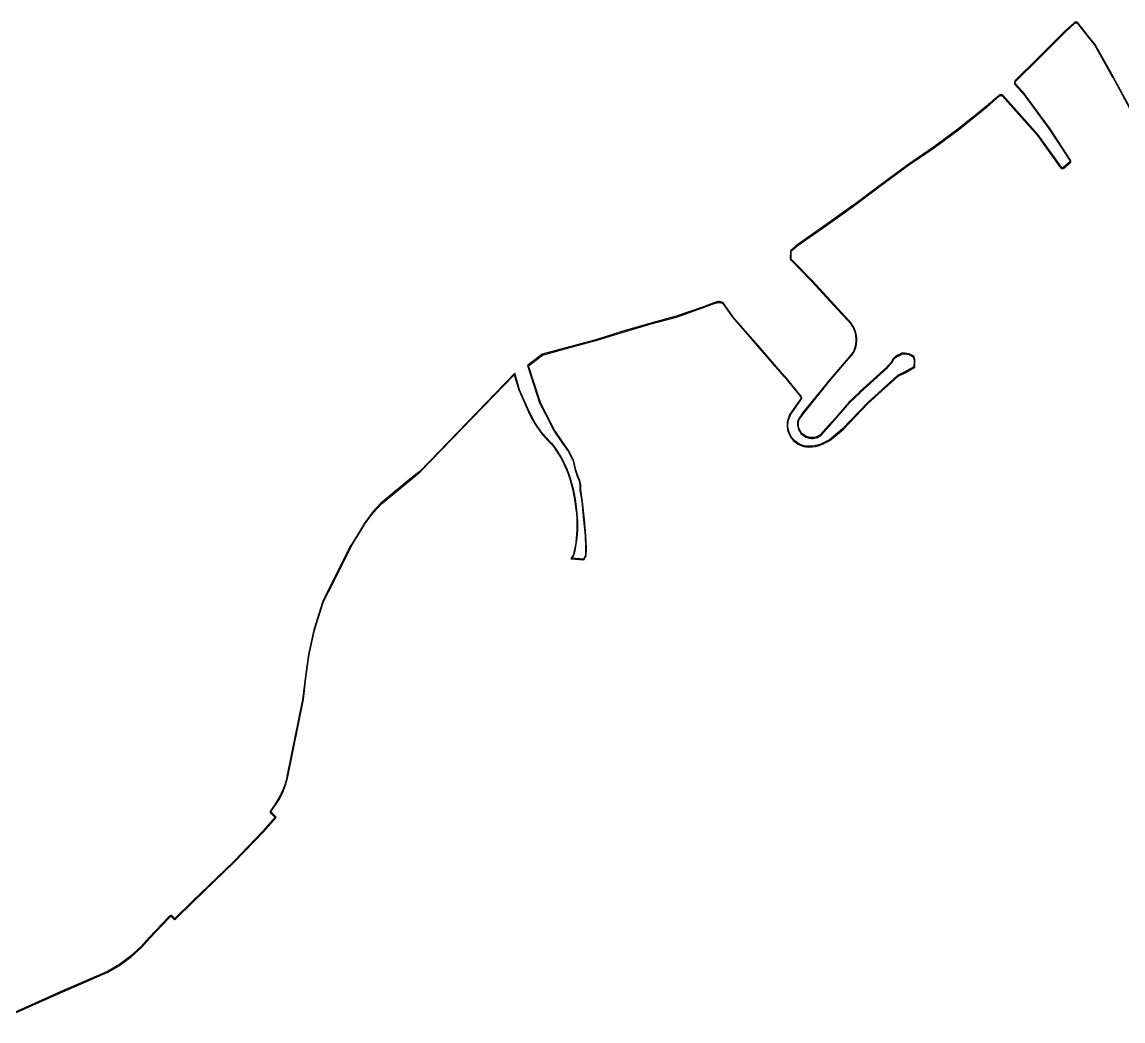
# Model space of a CAD drawing. Header units: millimetres. Extents: x 676447 to 689606, y 7455628 to 7463967.
# Drawn here: x 678792 to 679848, y 7461322 to 7462280 of the extents above; entities that cross this region are included whole.
import ezdxf

# ---------------------------------------------------------------- set-up
doc = ezdxf.new("R2010")
doc.units = ezdxf.units.MM
doc.header["$LTSCALE"] = 0.1
doc.header["$MEASUREMENT"] = 0
doc.layers.add('MUB_MEIOFIO', color=7, linetype='Continuous')
doc.layers.add('MUB_QUADRAS', color=7, linetype='Continuous')

msp = doc.modelspace()

# ---------------------------------------------------------------- linework, layer by layer
at = {"layer": 'MUB_MEIOFIO', "color": 244, "linetype": 'Continuous'}
msp.add_lwpolyline([(679857.1, 7462193.8), (679838.6, 7462227.8), (679838.6, 7462227.9), (679821.1, 7462258.8), (679821, 7462259), (679820.8, 7462259.2), (679819.1, 7462261.2), (679819, 7462261.3), (679805, 7462279.2), (679804.8, 7462279.4), (679804.6, 7462279.6), (679804.3, 7462279.8), (679804.1, 7462279.9), (679803.8, 7462280), (679803.5, 7462280.1), (679803.2, 7462280.2), (679802.9, 7462280.2), (679802.6, 7462280.2), (679802.4, 7462280.2), (679802.1, 7462280.1), (679801.8, 7462280), (679801.5, 7462279.9), (679801.3, 7462279.8), (679801, 7462279.6), (679800.9, 7462279.5), (679792.2, 7462271.3), (679792.2, 7462271.3), (679766.1, 7462245.4), (679744.6, 7462224), (679744.4, 7462223.7), (679744.2, 7462223.5), (679744.1, 7462223.2), (679743.9, 7462223), (679743.9, 7462222.7), (679743.8, 7462222.4), (679743.8, 7462222.1), (679743.8, 7462221.8), (679743.8, 7462221.5), (679743.8, 7462221.3), (679743.9, 7462221), (679744.1, 7462220.7), (679744.2, 7462220.5), (679744.4, 7462220.2), (679744.5, 7462220.1), (679753, 7462210.4), (679753.1, 7462210.3), (679777.5, 7462177.3), (679777.5, 7462177.2), (679796.9, 7462147.4), (679796.9, 7462147.2), (679797, 7462147.1), (679797, 7462147), (679797.1, 7462146.9), (679797.1, 7462146.8), (679797.1, 7462146.6), (679797.1, 7462146.5), (679797, 7462146.4), (679797, 7462146.3), (679796.9, 7462146.1), (679796.9, 7462146), (679796.8, 7462145.9), (679796.7, 7462145.8), (679796.6, 7462145.8), (679790.5, 7462140.8), (679790.4, 7462140.7), (679790.3, 7462140.6), (679790.2, 7462140.6), (679790.1, 7462140.5), (679790, 7462140.5), (679789.8, 7462140.5), (679789.7, 7462140.5), (679789.6, 7462140.5), (679789.4, 7462140.5), (679789.3, 7462140.6), (679789.2, 7462140.6), (679789.1, 7462140.7), (679789, 7462140.8), (679788.9, 7462140.8), (679788.8, 7462140.9), (679788.8, 7462141), (679766.6, 7462171.9), (679766.4, 7462172.1), (679732.9, 7462209.7), (679732.7, 7462209.9), (679732.5, 7462210.1), (679732.3, 7462210.2), (679732, 7462210.4), (679731.7, 7462210.5), (679731.4, 7462210.5), (679731.1, 7462210.6), (679730.8, 7462210.6), (679730.6, 7462210.6), (679730.3, 7462210.5), (679730, 7462210.5), (679729.7, 7462210.4), (679729.5, 7462210.2), (679729.2, 7462210.1), (679729, 7462209.9), (679716.7, 7462199.2), (679716.6, 7462199.2), (679690.9, 7462178.5), (679690.8, 7462178.5), (679666.3, 7462160.3), (679666.3, 7462160.3), (679640.7, 7462142.8), (679640.6, 7462142.8), (679613.7, 7462122.8), (679589, 7462104.2), (679588.9, 7462104.2), (679562.1, 7462085.2), (679535, 7462066.4), (679534.8, 7462066.2), (679529.9, 7462061.9), (679529.7, 7462061.7), (679529.5, 7462061.5), (679529.3, 7462061.3), (679529.2, 7462061), (679529.1, 7462060.7), (679529, 7462060.4), (679528.9, 7462060.1), (679528.9, 7462059.9), (679528.8, 7462053.7), (679528.8, 7462053.5), (679528.9, 7462053.2), (679528.9, 7462052.9), (679529, 7462052.6), (679529.2, 7462052.3), (679529.3, 7462052.1), (679529.5, 7462051.9), (679529.6, 7462051.8), (679549.3, 7462031.8), (679549.3, 7462031.7), (679574, 7462004.7), (679574, 7462004.6), (679584.2, 7461993.8), (679586.1, 7461991.8), (679587.6, 7461989.6), (679589, 7461987.2), (679590.1, 7461984.7), (679590.9, 7461982.2), (679591.5, 7461979.5), (679591.8, 7461976.8), (679591.8, 7461974.1), (679591.5, 7461971.6), (679591.1, 7461969.4), (679590.5, 7461967.3), (679589.7, 7461965.3), (679588.7, 7461963.4), (679587.4, 7461961.6), (679586.1, 7461960.1), (679567.1, 7461937.9), (679567.1, 7461937.9), (679541, 7461905.8), (679536.6, 7461899.5), (679536.2, 7461898), (679535.9, 7461896.6), (679535.8, 7461895.2), (679535.8, 7461893.7), (679536, 7461892.3), (679536.4, 7461890.9), (679536.8, 7461889.5), (679537.5, 7461888.2), (679538.2, 7461886.9), (679539.1, 7461885.8), (679540.1, 7461884.7), (679541.3, 7461883.8), (679542.4, 7461883), (679543.7, 7461882.3), (679545.1, 7461881.7), (679546.5, 7461881.3), (679547.9, 7461881.1), (679549.3, 7461881), (679550.8, 7461881), (679552.2, 7461881.2), (679553.7, 7461881.5), (679555, 7461882), (679556.3, 7461882.7), (679557.6, 7461883.4), (679558.3, 7461884), (679569.1, 7461895.8), (679569.1, 7461895.9), (679585.5, 7461915), (679585.6, 7461915.1), (679595.7, 7461924.8), (679595.7, 7461924.9), (679621.9, 7461948.8), (679622.1, 7461948.9), (679625.7, 7461952.8), (679626.5, 7461953.9), (679627.2, 7461955), (679627.7, 7461956.2), (679627.8, 7461956.6), (679628.6, 7461957.5), (679629.5, 7461958.3), (679630.6, 7461959.1), (679631.7, 7461959.7), (679632.8, 7461960.3), (679634.2, 7461960.7), (679636, 7461961.8), (679638.7, 7461962), (679642.7, 7461961.3), (679646.6, 7461959.2), (679647.6, 7461956.1), (679647.4, 7461949.7), (679638.6, 7461944.7), (679631.8, 7461941.4), (679602.8, 7461915), (679578.9, 7461890), (679566.4, 7461879.6), (679559.5, 7461876.1), (679556.3, 7461874.9), (679553, 7461874.1), (679549.6, 7461873.6), (679546.2, 7461873.5), (679544.2, 7461873.5), (679542.1, 7461873.9), (679540, 7461874.5), (679538.1, 7461875.4), (679536.2, 7461876.4), (679534.5, 7461877.6), (679532.9, 7461879), (679531.4, 7461880.5), (679530.1, 7461882.2), (679529, 7461884), (679528.1, 7461886), (679527.4, 7461888), (679526.9, 7461890), (679526.6, 7461892.1), (679526.6, 7461894.3), (679526.8, 7461896.4), (679527.1, 7461898.5), (679527.8, 7461900.5), (679528.6, 7461902.5), (679529.2, 7461903.7), (679539.3, 7461918.3), (679539.4, 7461918.5), (679539.6, 7461918.8), (679539.7, 7461919.1), (679539.7, 7461919.3), (679539.8, 7461919.6), (679539.8, 7461919.9), (679539.8, 7461920.2), (679539.7, 7461920.5), (679539.6, 7461920.8), (679539.5, 7461921.1), (679539.4, 7461921.3), (679539.2, 7461921.6), (679539.1, 7461921.7), (679523.5, 7461940.7), (679523.4, 7461940.8), (679498.1, 7461969.9), (679473.9, 7461997.7), (679473.8, 7461997.9), (679464.8, 7462010.8), (679463.9, 7462011.3), (679463.1, 7462011.6), (679462.3, 7462011.9), (679461.5, 7462012), (679460.6, 7462012.1), (679459.7, 7462012.1), (679458.9, 7462012), (679458.1, 7462011.8), (679457.2, 7462011.5), (679456.6, 7462011.2), (679444.6, 7462006.9), (679444.5, 7462006.9), (679419.5, 7461998.1), (679395.2, 7461991.6), (679367.3, 7461983.4), (679367.3, 7461983.4), (679342.4, 7461975.5), (679342.3, 7461975.4), (679317.2, 7461968.9), (679317.1, 7461968.9), (679290.8, 7461961.6), (679276.8, 7461950.8), (679288.5, 7461915.2), (679294, 7461904.2), (679301.7, 7461889), (679309.7, 7461877.2), (679315.7, 7461868.8), (679320.6, 7461859.1), (679322.5, 7461850.6), (679324.4, 7461844.8), (679326.3, 7461840.4), (679327.1, 7461836.7), (679327.1, 7461831.2), (679328.8, 7461820.4), (679330.7, 7461802.9), (679332, 7461787.9), (679332.6, 7461775.6), (679332.3, 7461768.7), (679330.4, 7461765.3), (679319.8, 7461766.1), (679321.6, 7461769.4), (679322.5, 7461773.4), (679323.3, 7461777.3), (679323.9, 7461781.2), (679324.4, 7461785.2), (679324.7, 7461789.1), (679325, 7461793.1), (679325.1, 7461797.1), (679325, 7461801), (679324.9, 7461805), (679324.6, 7461809), (679324.1, 7461812.9), (679323.5, 7461817.9), (679322.8, 7461822.8), (679321.9, 7461827.8), (679320.8, 7461832.7), (679319.5, 7461837.6), (679318.1, 7461842.4), (679316.6, 7461847.2), (679315.3, 7461850.5), (679313.9, 7461853.8), (679312.4, 7461857), (679310.8, 7461860.2), (679309.1, 7461863.3), (679307.2, 7461866.3), (679305.3, 7461869.3), (679303.3, 7461872.3), (679301.2, 7461875.2), (679298.7, 7461877.5), (679296.5, 7461879.8), (679294.3, 7461882.2), (679292.2, 7461884.7), (679290.1, 7461887.2), (679288.2, 7461889.8), (679286.4, 7461892.5), (679284.6, 7461895.3), (679282.9, 7461898.1), (679281.4, 7461900.9), (679279.9, 7461903.8), (679278.5, 7461906.8), (679269.3, 7461927.7), (679264.6, 7461943.5), (679173.5, 7461849.4), (679169.1, 7461845.9), (679136.3, 7461818.9), (679128.3, 7461810.2), (679120.4, 7461799.8), (679113.7, 7461788.6), (679107.3, 7461778.3), (679107.2, 7461778.2), (679085.1, 7461734.1), (679085.1, 7461734.1), (679080.3, 7461723.9), (679071.8, 7461697.3), (679066.8, 7461674), (679063.5, 7461651.2), (679063.5, 7461651.2), (679061.1, 7461630.7), (679061.1, 7461630.7), (679046.1, 7461556.7), (679045.9, 7461555.2), (679044.1, 7461548.6), (679041.6, 7461542.3), (679038.5, 7461536.2), (679034.8, 7461530.4), (679030.5, 7461524), (679030.4, 7461523.9), (679030.3, 7461523.7), (679030.2, 7461523.5), (679030.2, 7461523.3), (679030.2, 7461523.1), (679030.2, 7461523.1), (679030.1, 7461523), (679030.1, 7461522.8), (679030.2, 7461522.5), (679030.2, 7461522.4), (679030.3, 7461522.2), (679030.4, 7461522.1), (679030.5, 7461521.9), (679030.6, 7461521.8), (679030.7, 7461521.6), (679034.8, 7461518), (679034.8, 7461517.9), (679034.8, 7461517.9), (679034.8, 7461517.9), (679034.8, 7461517.9), (679034.8, 7461517.9), (679034.9, 7461517.8), (679034.9, 7461517.8), (679034.9, 7461517.7), (679034.8, 7461517.7), (679034.8, 7461517.7), (679034.8, 7461517.7), (679034.8, 7461517.7), (679034.8, 7461517.7), (679023.2, 7461504.4), (679023.2, 7461504.4), (678995.5, 7461475.7), (678995.5, 7461475.7), (678955.6, 7461437.3), (678938.6, 7461420.7), (678938.6, 7461420.6), (678938.6, 7461420.6), (678938.5, 7461420.6), (678938.5, 7461420.6), (678938.5, 7461420.6), (678938.5, 7461420.6), (678938.5, 7461420.6), (678938.4, 7461420.6), (678938.4, 7461420.6), (678938.4, 7461420.6), (678938.4, 7461420.6), (678938.3, 7461420.7), (678938.3, 7461420.7), (678936.3, 7461422.9), (678936.3, 7461422.9), (678936.2, 7461423), (678936, 7461423.2), (678935.9, 7461423.2), (678935.7, 7461423.3), (678935.5, 7461423.4), (678935.3, 7461423.4), (678935.2, 7461423.5), (678935, 7461423.5), (678934.8, 7461423.5), (678934.6, 7461423.4), (678934.4, 7461423.4), (678934.2, 7461423.3), (678934.1, 7461423.2), (678933.9, 7461423.1), (678933.8, 7461423), (678932.4, 7461421.7), (678926.3, 7461415.1), (678914.1, 7461402.3), (678906.2, 7461393.5), (678896.3, 7461384.5), (678885.6, 7461376.6), (678874, 7461369.8), (678830.9, 7461351.3), (678768.2, 7461323.2)], dxfattribs=at)
at = {"layer": 'MUB_QUADRAS', "linetype": 'Continuous'}
msp.add_lwpolyline([(678768.4, 7461322.4), (678831.2, 7461350.5), (678874.4, 7461369.1), (678886, 7461375.9), (678896.8, 7461383.9), (678906.8, 7461392.9), (678914.7, 7461401.7), (678926.9, 7461414.5), (678933, 7461421.1), (678934.3, 7461422.4), (678934.4, 7461422.5), (678934.5, 7461422.5), (678934.6, 7461422.6), (678934.7, 7461422.6), (678934.8, 7461422.6), (678934.9, 7461422.7), (678935, 7461422.7), (678935.1, 7461422.7), (678935.2, 7461422.7), (678935.3, 7461422.6), (678935.4, 7461422.6), (678935.5, 7461422.5), (678935.6, 7461422.5), (678935.7, 7461422.4), (678935.7, 7461422.4), (678935.8, 7461422.3), (678937.7, 7461420.1), (678937.8, 7461420.1), (678937.9, 7461420), (678938, 7461419.9), (678938, 7461419.9), (678938.1, 7461419.9), (678938.2, 7461419.8), (678938.3, 7461419.8), (678938.5, 7461419.8), (678938.6, 7461419.8), (678938.7, 7461419.8), (678938.8, 7461419.9), (678938.9, 7461419.9), (678939, 7461419.9), (678939, 7461420), (678939.1, 7461420.1), (678939.2, 7461420.1), (678956.1, 7461436.7), (678996, 7461475.1), (678996, 7461475.1), (679023.7, 7461503.8), (679023.8, 7461503.9), (679035.4, 7461517.1), (679035.5, 7461517.2), (679035.5, 7461517.3), (679035.6, 7461517.4), (679035.6, 7461517.5), (679035.6, 7461517.6), (679035.6, 7461517.7), (679035.7, 7461517.8), (679035.6, 7461517.9), (679035.6, 7461518), (679035.6, 7461518.1), (679035.6, 7461518.2), (679035.5, 7461518.3), (679035.5, 7461518.4), (679035.4, 7461518.5), (679035.3, 7461518.5), (679031.3, 7461522.2), (679031.2, 7461522.3), (679031.1, 7461522.4), (679031.1, 7461522.5), (679031, 7461522.5), (679031, 7461522.6), (679031, 7461522.7), (679030.9, 7461522.8), (679030.9, 7461523), (679030.9, 7461523.1), (679031, 7461523.2), (679031, 7461523.3), (679031, 7461523.4), (679031.1, 7461523.5), (679031.1, 7461523.5), (679035.4, 7461530), (679039.2, 7461535.8), (679042.3, 7461541.9), (679044.8, 7461548.4), (679046.6, 7461555.1), (679046.9, 7461556.5), (679061.9, 7461630.6), (679061.9, 7461630.6), (679064.3, 7461651.1), (679064.3, 7461651.2), (679067.6, 7461673.9), (679072.6, 7461697.1), (679081, 7461723.6), (679085.9, 7461733.9), (679085.9, 7461734), (679108, 7461777.8), (679108, 7461777.9), (679114.4, 7461788.2), (679121.1, 7461799.4), (679128.9, 7461809.7), (679136.8, 7461818.4), (679169.6, 7461845.2), (679174, 7461848.8), (679264.2, 7461942), (679268.5, 7461927.4), (679277.8, 7461906.4), (679279.2, 7461903.5), (679280.7, 7461900.5), (679282.2, 7461897.7), (679283.9, 7461894.8), (679285.7, 7461892.1), (679287.6, 7461889.4), (679289.5, 7461886.7), (679291.5, 7461884.2), (679293.7, 7461881.7), (679295.9, 7461879.3), (679298.2, 7461876.9), (679300.5, 7461874.7), (679302.6, 7461871.8), (679304.7, 7461868.9), (679306.6, 7461865.9), (679308.4, 7461862.9), (679310.1, 7461859.8), (679311.7, 7461856.6), (679313.1, 7461853.4), (679314.5, 7461850.2), (679315.8, 7461846.9), (679317.4, 7461842.1), (679318.8, 7461837.3), (679320, 7461832.5), (679321.1, 7461827.6), (679322, 7461822.7), (679322.7, 7461817.8), (679323.3, 7461812.8), (679323.8, 7461808.9), (679324.1, 7461804.9), (679324.2, 7461801), (679324.3, 7461797.1), (679324.2, 7461793.1), (679323.9, 7461789.2), (679323.6, 7461785.3), (679323.1, 7461781.3), (679322.5, 7461777.4), (679321.7, 7461773.6), (679320.9, 7461769.7), (679318.5, 7461765.4), (679330.9, 7461764.5), (679333.1, 7461768.5), (679333.4, 7461775.6), (679332.8, 7461788), (679331.5, 7461803), (679329.6, 7461820.5), (679327.9, 7461831.2), (679327.9, 7461836.8), (679327.1, 7461840.6), (679325.2, 7461845.1), (679323.3, 7461850.8), (679321.3, 7461859.3), (679316.4, 7461869.2), (679310.4, 7461877.7), (679302.4, 7461889.5), (679294.8, 7461904.5), (679289.3, 7461915.5), (679277.8, 7461950.6), (679291.1, 7461960.8), (679317.3, 7461968.2), (679317.4, 7461968.2), (679342.5, 7461974.7), (679342.6, 7461974.7), (679367.6, 7461982.6), (679367.6, 7461982.6), (679395.4, 7461990.8), (679419.7, 7461997.3), (679444.7, 7462006.1), (679444.8, 7462006.1), (679456.9, 7462010.5), (679457.5, 7462010.8), (679458.3, 7462011), (679459, 7462011.2), (679459.8, 7462011.3), (679460.6, 7462011.3), (679461.4, 7462011.2), (679462.1, 7462011.1), (679462.9, 7462010.9), (679463.6, 7462010.6), (679464.3, 7462010.2), (679473.1, 7461997.4), (679473.3, 7461997.2), (679497.5, 7461969.4), (679522.8, 7461940.2), (679522.9, 7461940.2), (679538.5, 7461921.1), (679538.6, 7461921.1), (679538.7, 7461920.9), (679538.8, 7461920.7), (679538.9, 7461920.5), (679538.9, 7461920.3), (679539, 7461920.1), (679539, 7461919.9), (679539, 7461919.7), (679538.9, 7461919.5), (679538.9, 7461919.3), (679538.8, 7461919.1), (679538.7, 7461918.9), (679538.6, 7461918.7), (679528.5, 7461904.1), (679527.8, 7461902.8), (679527, 7461900.8), (679526.4, 7461898.7), (679526, 7461896.5), (679525.8, 7461894.3), (679525.8, 7461892.1), (679526.1, 7461889.9), (679526.6, 7461887.7), (679527.3, 7461885.7), (679528.3, 7461883.7), (679529.4, 7461881.8), (679530.8, 7461880), (679532.3, 7461878.4), (679534, 7461877), (679535.8, 7461875.7), (679537.7, 7461874.7), (679539.8, 7461873.8), (679541.9, 7461873.2), (679544.1, 7461872.8), (679546.2, 7461872.7), (679549.7, 7461872.8), (679553.1, 7461873.3), (679556.5, 7461874.2), (679559.8, 7461875.4), (679566.8, 7461878.9), (679579.4, 7461889.4), (679603.3, 7461914.4), (679632.2, 7461940.7), (679639, 7461944), (679648.2, 7461949.2), (679648.4, 7461956.2), (679647.3, 7461959.7), (679642.9, 7461962.1), (679638.8, 7461962.8), (679635.7, 7461962.6), (679633.8, 7461961.5), (679632.5, 7461961), (679631.3, 7461960.5), (679630.1, 7461959.8), (679629, 7461958.9), (679628, 7461958), (679627.1, 7461957), (679627, 7461956.5), (679626.4, 7461955.4), (679625.8, 7461954.3), (679625.1, 7461953.3), (679621.5, 7461949.5), (679621.4, 7461949.4), (679595.2, 7461925.5), (679595.2, 7461925.4), (679585, 7461915.6), (679584.9, 7461915.5), (679568.6, 7461896.4), (679568.5, 7461896.4), (679557.8, 7461884.6), (679557.1, 7461884.1), (679555.9, 7461883.4), (679554.7, 7461882.8), (679553.4, 7461882.3), (679552.1, 7461882), (679550.7, 7461881.8), (679549.4, 7461881.8), (679548, 7461881.9), (679546.7, 7461882.1), (679545.3, 7461882.5), (679544.1, 7461883), (679542.9, 7461883.7), (679541.7, 7461884.4), (679540.7, 7461885.3), (679539.7, 7461886.3), (679538.9, 7461887.4), (679538.2, 7461888.6), (679537.6, 7461889.8), (679537.1, 7461891.1), (679536.8, 7461892.4), (679536.6, 7461893.8), (679536.6, 7461895.1), (679536.7, 7461896.5), (679536.9, 7461897.9), (679537.3, 7461899.2), (679541.7, 7461905.3), (679567.7, 7461937.3), (679567.7, 7461937.4), (679586.7, 7461959.5), (679588.1, 7461961.1), (679589.3, 7461963), (679590.4, 7461965), (679591.3, 7461967.1), (679591.9, 7461969.2), (679592.3, 7461971.5), (679592.6, 7461974.1), (679592.6, 7461976.9), (679592.3, 7461979.6), (679591.7, 7461982.4), (679590.8, 7461985), (679589.7, 7461987.6), (679588.3, 7461990), (679586.7, 7461992.3), (679584.8, 7461994.4), (679574.6, 7462005.2), (679574.6, 7462005.2), (679549.9, 7462032.3), (679549.8, 7462032.3), (679530.2, 7462052.3), (679530.1, 7462052.4), (679530, 7462052.6), (679529.9, 7462052.7), (679529.8, 7462052.9), (679529.7, 7462053.1), (679529.7, 7462053.3), (679529.6, 7462053.5), (679529.6, 7462053.7), (679529.7, 7462059.8), (679529.7, 7462060.1), (679529.8, 7462060.3), (679529.8, 7462060.5), (679529.9, 7462060.7), (679530, 7462060.8), (679530.1, 7462061), (679530.2, 7462061.2), (679530.4, 7462061.3), (679535.3, 7462065.6), (679535.5, 7462065.7), (679562.5, 7462084.6), (679589.4, 7462103.5), (679589.4, 7462103.5), (679614.2, 7462122.2), (679641.1, 7462142.2), (679641.1, 7462142.2), (679666.7, 7462159.6), (679666.8, 7462159.7), (679691.3, 7462177.8), (679691.4, 7462177.9), (679717.1, 7462198.5), (679717.2, 7462198.6), (679729.5, 7462209.3), (679729.7, 7462209.4), (679729.8, 7462209.5), (679730, 7462209.6), (679730.2, 7462209.7), (679730.4, 7462209.8), (679730.6, 7462209.8), (679730.8, 7462209.8), (679731.1, 7462209.8), (679731.3, 7462209.8), (679731.5, 7462209.7), (679731.7, 7462209.6), (679731.8, 7462209.5), (679732, 7462209.4), (679732.2, 7462209.3), (679732.3, 7462209.1), (679765.8, 7462171.5), (679765.9, 7462171.4), (679788.1, 7462140.5), (679788.2, 7462140.4), (679788.3, 7462140.3), (679788.5, 7462140.1), (679788.7, 7462140), (679788.8, 7462139.9), (679789, 7462139.8), (679789.2, 7462139.8), (679789.4, 7462139.7), (679789.6, 7462139.7), (679789.9, 7462139.7), (679790.1, 7462139.7), (679790.3, 7462139.8), (679790.5, 7462139.8), (679790.7, 7462139.9), (679790.8, 7462140), (679791, 7462140.1), (679797.1, 7462145.1), (679797.3, 7462145.3), (679797.4, 7462145.4), (679797.5, 7462145.6), (679797.7, 7462145.8), (679797.7, 7462146), (679797.8, 7462146.2), (679797.8, 7462146.4), (679797.9, 7462146.6), (679797.9, 7462146.8), (679797.8, 7462147), (679797.8, 7462147.2), (679797.7, 7462147.4), (679797.7, 7462147.6), (679797.6, 7462147.8), (679778.2, 7462177.7), (679778.1, 7462177.8), (679753.7, 7462210.8), (679753.6, 7462210.9), (679745.1, 7462220.7), (679745, 7462220.7), (679744.9, 7462220.9), (679744.8, 7462221.1), (679744.7, 7462221.3), (679744.6, 7462221.5), (679744.6, 7462221.7), (679744.6, 7462221.9), (679744.6, 7462222.1), (679744.6, 7462222.3), (679744.6, 7462222.5), (679744.7, 7462222.7), (679744.8, 7462222.9), (679744.9, 7462223.1), (679745, 7462223.2), (679745.1, 7462223.4), (679766.7, 7462244.8), (679792.7, 7462270.7), (679792.8, 7462270.8), (679801.4, 7462278.9), (679801.5, 7462279), (679801.7, 7462279.1), (679801.9, 7462279.2), (679802.1, 7462279.3), (679802.3, 7462279.4), (679802.5, 7462279.4), (679802.7, 7462279.4), (679802.9, 7462279.4), (679803.1, 7462279.4), (679803.3, 7462279.3), (679803.5, 7462279.3), (679803.7, 7462279.2), (679803.9, 7462279.1), (679804, 7462279), (679804.2, 7462278.8), (679804.3, 7462278.7), (679818.4, 7462260.8), (679818.5, 7462260.7), (679820.2, 7462258.7), (679820.3, 7462258.6), (679820.5, 7462258.4), (679837.9, 7462227.4), (679838, 7462227.4), (679856.4, 7462193.4)], dxfattribs=at)

doc.saveas('drawing.dxf')
